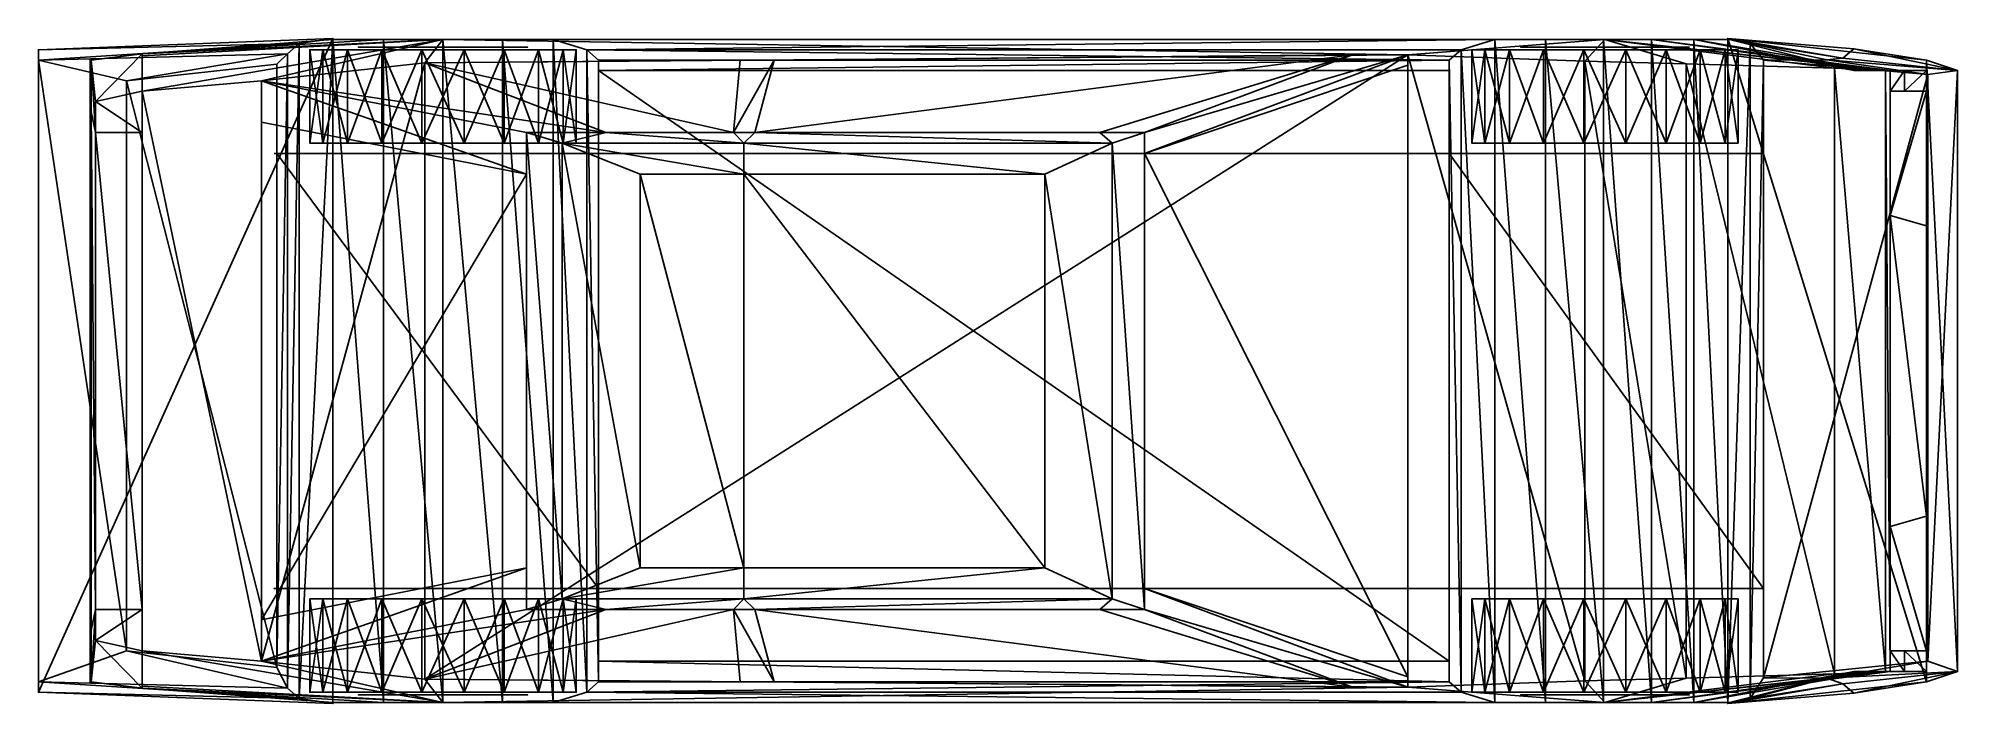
# Model space of a CAD drawing. Extents: x -902 to -717, y 688 to 752.
import ezdxf

# ---------------------------------------------------------------- set-up
doc = ezdxf.new("R2010")
doc.units = 0
for name, color, linetype in [('SP-BLACK', 18, 'CONTINUOUS'), ('SP-BODY', 13, 'CONTINUOUS'), ('SP-GLASS', 18, 'CONTINUOUS'), ('SP-HUBS', 15, 'CONTINUOUS'), ('SP-LITES', 15, 'CONTINUOUS'), ('SP-RED', 16, 'CONTINUOUS'), ('SP-ROOF', 13, 'CONTINUOUS'), ('SP-TIRE', 18, 'CONTINUOUS'), ('SP-YELLO', 10, 'CONTINUOUS')]:
    doc.layers.add(name, color=color, linetype=linetype)

msp = doc.modelspace()

# ---------------------------------------------------------------- meshes
at = {"layer": 'SP-BLACK'}
mesh = msp.add_polyface(dxfattribs=at)
corners = [(-735.720032, 749.999695, 10.201083), (-736.999878, 751.599731, 17.999878), (-736.999878, 688.39978, 17.999718), (-735.720032, 690.39978, 10.201079), (-739.161499, 752.099854, 22.008003), (-739.161499, 687.899902, 22.007944), (-873.606995, 752.099854, 23.606575), (-876.857971, 751.599731, 18.740238), (-876.857971, 688.399719, 18.740068), (-873.606995, 687.899841, 23.606522), (-878, 750.599731, 12.999915), (-878, 689.399719, 12.999921), (-879, 749.59967, 6.999937), (-879, 691.399597, 6.999897), (-873.606995, 751.999878, 23.606628), (-868.73999, 751.999878, 26.858217), (-868.73999, 687.999878, 26.858047), (-873.606995, 687.999878, 23.606468), (-863, 751.999878, 27.999998), (-863, 687.999878, 27.999838), (-857.26001, 751.999878, 26.858217), (-857.26001, 687.999878, 26.858047), (-852.393372, 751.999878, 23.606628), (-852.393372, 687.999878, 23.606468), (-849.141785, 750.999756, 18.740238), (-849.141785, 688.999756, 18.740068), (-848, 749.999756, 12.999915), (-848, 689.999756, 12.999921), (-847.999878, 748.999695, 6.999937), (-847.999878, 691.999634, 6.999897), (-765.999817, 748.999695, 6.999937), (-765.999817, 691.999634, 6.999897), (-765.999878, 749.999756, 12.999915), (-765.999878, 689.999756, 12.999921), (-764.856812, 750.999756, 18.729797), (-764.856812, 688.999756, 18.729637), (-761.602417, 751.999878, 23.582218), (-761.602417, 687.999878, 23.582048), (-756.734985, 751.999878, 26.814209), (-756.734985, 687.999878, 26.814049), (-751.119385, 751.999878, 27.930967), (-751.119385, 687.999878, 27.930807), (-746.50293, 751.999878, 27.215698), (-746.50293, 687.999878, 27.215538), (-742.43042, 751.999878, 25.178219), (-742.43042, 687.999878, 25.178059), (-739.155396, 751.999878, 21.999998), (-739.155396, 687.999878, 21.999941), (-769.999634, 750.499695, 34.993568), (-864.742981, 749.749634, 36.900146), (-864.742981, 690.249634, 36.900154), (-769.999573, 689.499756, 34.993576), (-880.5, 747.999634, 39.000126), (-880.5, 691.999634, 39.000134), (-723.489929, 734.999878, 27.215698), (-720, 733.999756, 22.000057), (-720, 705.999756, 22.00005), (-723.489929, 704.999878, 27.215538), (-719.859985, 748.599731, 11.900694), (-719.859985, 691.999756, 11.9007), (-879, 698.999695, 6.999865), (-765.999817, 698.999634, 6.999752), (-735.719971, 698.999512, 10.192748), (-735.999817, 698.999878, 27.999838), (-879.27301, 698.999878, 27.999838), (-879, 740.999695, 6.999699), (-765.999817, 740.999634, 6.999586), (-735.719971, 740.999512, 10.192744), (-735.999817, 740.999878, 27.999998), (-879.27301, 740.999756, 27.999998), (-847.999878, 740.999634, 6.999668), (-847.999878, 698.999634, 6.999834)]
mesh.append_faces([[corners[k] for k in face] for face in [(60, 63, 64)]], dxfattribs={"vtx0": -1})
mesh.append_faces([[corners[k] for k in face] for face in [(60, 62, 63)]], dxfattribs={"vtx0": -1, "vtx2": -1})
mesh.append_faces([[corners[k] for k in face] for face in [(69, 68, 65)]], dxfattribs={"vtx1": -1})
mesh.append_faces([[corners[k] for k in face] for face in [(68, 67, 65)]], dxfattribs={"vtx1": -1, "vtx2": -1})
mesh.append_faces([[corners[k] for k in face] for face in [(2, 1, 0), (0, 3, 2), (5, 4, 1), (1, 2, 5), (8, 7, 6), (6, 9, 8), (11, 10, 7), (7, 8, 11), (13, 12, 10), (10, 11, 13), (14, 15, 16), (16, 17, 14), (15, 18, 19), (19, 16, 15), (18, 20, 21), (21, 19, 18), (20, 22, 23), (23, 21, 20), (22, 24, 25), (25, 23, 22), (24, 26, 27), (27, 25, 24), (26, 28, 29), (29, 27, 26), (28, 30, 31), (31, 29, 28), (30, 32, 33), (33, 31, 30), (32, 34, 35), (35, 33, 32), (34, 36, 37), (37, 35, 34), (36, 38, 39), (39, 37, 36), (38, 40, 41), (41, 39, 38), (40, 42, 43), (43, 41, 40), (42, 44, 45), (45, 43, 42), (44, 46, 47), (47, 45, 44), (48, 49, 50), (50, 51, 48), (49, 52, 53), (53, 50, 49), (56, 55, 54), (54, 57, 56), (3, 0, 58), (58, 59, 3), (60, 61, 62), (67, 66, 65), (65, 70, 71), (71, 60, 65), (66, 67, 62), (62, 61, 66)]], dxfattribs={"vtx2": -1})
at = {"layer": 'SP-BODY'}
mesh = msp.add_polyface(dxfattribs=at)
corners = [(-892, 746.999634, 38.616398), (-880.5, 747.999634, 39.000126), (-880.5, 691.999634, 39.000134), (-892, 692.999634, 38.616405), (-769.999695, 750.499695, 34.999996), (-752.920227, 749.911682, 33.925896), (-752.920227, 690.088074, 33.925903), (-769.999573, 689.499756, 35.000004), (-743.172668, 749.640015, 32.918472), (-743.172668, 690.359741, 32.918571), (-728.86377, 749.230957, 30.468464), (-728.86377, 690.76886, 30.468622), (-723.95752, 748.999939, 27.914145), (-723.95752, 690.999939, 27.914303), (-723.489929, 748.999939, 27.215534), (-723.489929, 690.999939, 27.215702), (-897.014038, 749.999878, 23.606464), (-896.897949, 749.999878, 26.858053), (-896.897949, 689.999878, 26.858212), (-897.014038, 689.999878, 23.606632), (-896.897949, 744.999878, 26.858053), (-896.483032, 742.999878, 38.466797), (-896.483032, 696.999878, 38.466805), (-896.897949, 694.999878, 26.858212), (-892, 742.999878, 38.616398), (-892, 696.999878, 38.616405), (-873.606995, 752.099854, 23.606575), (-902, 750.999878, 23.606676), (-902, 688.999878, 23.606691), (-873.606995, 687.899841, 23.606522), (-902, 749.999756, 17.874998), (-902, 689.999756, 17.875002), (-893.5, 747.999695, 8.999917), (-893.5, 692.999634, 8.999918), (-879, 749.59967, 6.999885), (-879, 691.399597, 6.999838), (-739.161621, 752.099854, 21.999998), (-720.000122, 749.999878, 21.999834), (-720.000122, 689.999878, 22.000002), (-739.161621, 687.899902, 21.999838), (-716.999878, 748.999756, 21.10553), (-716.999878, 690.999756, 21.105698), (-719.859985, 748.599731, 11.900694), (-719.859985, 691.999756, 11.9007), (-892, 692.999634, 38.616405), (-880.5, 691.999634, 39.000134), (-863, 687.999878, 27.999838), (-892, 689.587402, 28.017717), (-896.897949, 689.999878, 26.858212), (-892, 689.399902, 26.858212), (-892, 689.399902, 23.499838), (-897.014038, 689.999878, 23.606632), (-868.73999, 687.999878, 26.858047), (-873.606995, 687.999878, 23.606468), (-864.742981, 690.249634, 36.900154), (-769.999573, 689.499756, 35.000004), (-751, 687.999878, 27.930687), (-751.119385, 687.999878, 27.930807), (-756.734985, 687.999878, 26.814049), (-857.26001, 687.999878, 26.858047), (-852.393616, 687.999878, 23.606468), (-761.602417, 687.999878, 23.582048), (-764.856812, 688.999756, 18.729637), (-849.141785, 688.999756, 18.740068), (-765.999878, 689.999756, 12.999921), (-848, 689.999756, 12.999921), (-847.999878, 691.999634, 6.999838), (-765.999817, 691.999634, 6.999838), (-752.920227, 690.088074, 33.925903), (-743.172668, 690.359741, 32.918571), (-728.863647, 690.76886, 30.468622), (-723.95752, 690.999939, 27.914303), (-723.48999, 690.999939, 27.215572), (-746.502808, 687.999878, 27.215538), (-724.861084, 690.999878, 25.178059), (-742.43042, 687.999878, 25.178059), (-727, 690.999878, 22.000002), (-739, 687.999878, 22.000002), (-902, 688.999878, 23.606691), (-873.606995, 687.899841, 23.606522), (-876.857971, 688.399719, 18.740068), (-902, 689.999756, 17.875002), (-878, 689.399719, 12.999921), (-893.5, 692.999634, 8.999918), (-879, 691.399597, 6.999838), (-892, 746.999634, 38.616398), (-880.5, 747.999634, 39.000126), (-863, 751.999878, 27.999998), (-892, 750.412415, 28.017878), (-896.897949, 749.999878, 26.858044), (-892, 750.599915, 26.858044), (-892, 750.599915, 23.499998), (-897.014038, 749.999878, 23.606464), (-868.73999, 751.999878, 26.858208), (-873.606995, 751.999878, 23.606628), (-864.742981, 749.749634, 36.900146), (-769.999695, 750.499695, 34.999996), (-751, 751.999878, 27.930847), (-751.119385, 751.999878, 27.930967), (-756.734985, 751.999878, 26.814209), (-857.26001, 751.999878, 26.858208), (-852.393616, 751.999878, 23.606628), (-761.602417, 751.999878, 23.582209), (-764.856812, 750.999756, 18.729797), (-849.141785, 750.999756, 18.740229), (-765.999878, 749.999756, 12.999915), (-848, 749.999756, 12.999915), (-847.999878, 748.999695, 6.999998), (-765.999817, 748.999695, 6.999998), (-752.920227, 749.911682, 33.925896), (-743.172668, 749.640015, 32.918472), (-728.863647, 749.230957, 30.468454), (-723.95752, 748.999939, 27.914135), (-723.48999, 748.999939, 27.215405), (-746.502808, 751.999878, 27.215698), (-724.861084, 748.999878, 25.178219), (-742.43042, 751.999878, 25.178219), (-727, 748.999878, 21.999834), (-739, 751.999878, 21.999834), (-902, 750.999878, 23.606676), (-873.606995, 752.099854, 23.606575), (-876.857971, 751.599731, 18.740229), (-902, 749.999756, 17.874998), (-878, 750.599731, 12.999915), (-893.5, 747.999695, 8.999913), (-879, 749.59967, 6.999885), (-739.161499, 687.899902, 22.007944), (-726.999878, 688.89624, 22.007889), (-728.076782, 689.802368, 19.297806), (-736.999878, 688.39978, 18.007889), (-729.607971, 690.346924, 10.877375), (-735.719971, 690.399719, 10.209139), (-716.999878, 690.999756, 21.113749), (-719.859924, 691.999695, 11.90876), (-719.999878, 689.999756, 22.008053), (-739.161499, 752.099854, 21.991938), (-726.999878, 751.103394, 21.991938), (-728.076782, 750.197144, 19.281744), (-736.999878, 751.599731, 17.991938), (-729.607971, 750.036194, 10.861249), (-735.719971, 749.999634, 10.193024), (-716.999878, 748.999756, 21.097469), (-719.859924, 748.59967, 11.892633), (-719.999878, 749.999756, 21.991774)]
mesh.append_faces([[corners[k] for k in face] for face in [(54, 45, 46), (56, 68, 55), (69, 68, 56), (56, 70, 69), (71, 70, 56), (84, 82, 83), (87, 86, 95), (96, 109, 97), (97, 109, 110), (110, 111, 97), (97, 111, 112), (124, 123, 125)]])
mesh.append_faces([[corners[k] for k in face] for face in [(2, 1, 0), (0, 3, 2), (6, 5, 4), (4, 7, 6), (9, 8, 5), (5, 6, 9), (11, 10, 8), (8, 9, 11), (13, 12, 10), (10, 11, 13), (15, 14, 12), (12, 13, 15), (18, 17, 16), (16, 19, 18), (22, 21, 20), (20, 23, 22), (25, 24, 21), (21, 22, 25), (26, 27, 28), (28, 29, 26), (27, 30, 31), (31, 28, 27), (30, 32, 33), (33, 31, 30), (32, 34, 35), (35, 33, 32), (38, 37, 36), (36, 39, 38), (41, 40, 37), (37, 38, 41), (43, 42, 40), (40, 41, 43), (46, 45, 44), (44, 47, 46), (50, 49, 48), (48, 51, 50), (52, 49, 50), (50, 53, 52), (46, 47, 49), (49, 52, 46), (55, 54, 46), (46, 56, 55), (59, 58, 57), (57, 46, 59), (58, 59, 60), (60, 61, 58), (63, 62, 61), (61, 60, 63), (64, 62, 63), (63, 65, 64), (64, 65, 66), (66, 67, 64), (72, 71, 56), (56, 73, 72), (74, 72, 73), (73, 75, 74), (76, 74, 75), (75, 77, 76), (80, 79, 78), (78, 81, 80), (82, 80, 81), (81, 83, 82), (85, 86, 87), (87, 88, 85), (89, 90, 91), (91, 92, 89), (91, 90, 93), (93, 94, 91), (90, 88, 87), (87, 93, 90), (87, 95, 96), (96, 97, 87), (98, 99, 100), (100, 87, 98), (101, 100, 99), (99, 102, 101), (102, 103, 104), (104, 101, 102), (104, 103, 105), (105, 106, 104), (107, 106, 105), (105, 108, 107), (97, 112, 113), (113, 114, 97), (114, 113, 115), (115, 116, 114), (116, 115, 117), (117, 118, 116), (119, 120, 121), (121, 122, 119), (122, 121, 123), (123, 124, 122), (128, 127, 126), (126, 129, 128), (130, 128, 129), (129, 131, 130), (132, 128, 130), (130, 133, 132), (127, 128, 132), (132, 134, 127), (135, 136, 137), (137, 138, 135), (138, 137, 139), (139, 140, 138), (139, 137, 141), (141, 142, 139), (141, 137, 136), (136, 143, 141)]], dxfattribs={"vtx2": -1})
at = {"layer": 'SP-GLASS'}
mesh = msp.add_polyface(dxfattribs=at)
corners = [(-769.999878, 690.499817, 34.999882), (-769.999878, 749.499695, 34.999996), (-795.362671, 740.999817, 50.90839), (-795.362671, 698.999817, 50.908268), (-880.5, 695.999878, 39.000183), (-880.5, 743.999817, 38.999992), (-854.933289, 738.999817, 52), (-854.933289, 700.999817, 51.999878), (-864.744019, 690.249573, 36.900215), (-847.292725, 696.999878, 51.860054), (-834.985718, 696.999878, 51.634342), (-834.338379, 689.999695, 36.290344), (-775.33551, 689.499817, 35.106873), (-799.677612, 696.999817, 50.986572), (-832.94873, 696.999878, 51.597176), (-831.090088, 689.999695, 36.225224), (-834.985718, 742.999878, 51.634155), (-847.292725, 742.999878, 51.859863), (-864.744019, 749.749573, 36.900024), (-834.338379, 749.999695, 36.290337), (-832.94873, 742.999878, 51.596985), (-799.677612, 742.999817, 50.986443), (-775.335571, 750.499695, 35.106987), (-831.090088, 749.999695, 36.225216)]
mesh.append_faces([[corners[k] for k in face] for face in [(2, 1, 0), (0, 3, 2), (6, 5, 4), (4, 7, 6), (8, 9, 10), (10, 11, 8), (12, 13, 14), (14, 15, 12), (16, 17, 18), (18, 19, 16), (20, 21, 22), (22, 23, 20)]], dxfattribs={"vtx2": -1})
at = {"layer": 'SP-HUBS'}
mesh = msp.add_polyface(dxfattribs=at)
corners = [(-864.292603, 751.249878, 4.680382), (-866.752563, 751.249878, 5.479535), (-868.844788, 751.249878, 6.999535), (-870.364563, 751.249878, 9.091664), (-871.163208, 751.249878, 11.551073), (-871.163208, 751.249878, 14.13704), (-870.364563, 751.249878, 16.596498), (-868.844788, 751.249878, 18.688654), (-866.752563, 751.249878, 20.208649), (-864.292603, 751.249878, 21.007753), (-861.707581, 751.249878, 21.007753), (-859.247498, 751.249878, 20.20867), (-857.155396, 751.249878, 18.688612), (-855.635437, 751.249878, 16.596476), (-854.836426, 751.249878, 14.137072), (-854.836426, 751.249878, 11.551094), (-855.635437, 751.249878, 9.091653), (-857.155396, 751.249878, 6.999482), (-859.247498, 751.249878, 5.479492), (-861.707581, 751.249878, 4.680386), (-752.287292, 751.249878, 4.717394), (-754.735535, 751.249878, 5.512928), (-756.818176, 751.249878, 7.026039), (-758.331299, 751.249878, 9.108694), (-759.126831, 751.249878, 11.55696), (-759.126831, 751.249878, 14.131213), (-758.331299, 751.249878, 16.579529), (-756.818176, 751.249878, 18.662209), (-754.735474, 751.249878, 20.17532), (-752.287292, 751.249878, 20.9708), (-749.713013, 751.249878, 20.970812), (-747.264648, 751.249878, 20.175341), (-745.181946, 751.249878, 18.662167), (-743.668762, 751.249878, 16.579508), (-742.873352, 751.249878, 14.131245), (-742.873352, 751.249878, 11.556991), (-743.668762, 751.249878, 9.108683), (-745.181946, 751.249878, 7.02599), (-747.264648, 751.249878, 5.512882), (-749.71283, 751.249878, 4.717397), (-864.292603, 688.749878, 4.680382), (-866.752563, 688.749878, 5.479534), (-868.844788, 688.749878, 6.999532), (-870.364563, 688.749878, 9.091661), (-871.163208, 688.749878, 11.551068), (-871.163208, 688.749878, 14.137036), (-870.364563, 688.749878, 16.596489), (-868.844788, 688.749878, 18.68865), (-866.752563, 688.749878, 20.208643), (-864.292603, 688.749878, 21.007748), (-861.707581, 688.749878, 21.007748), (-859.247498, 688.749878, 20.208666), (-857.155396, 688.749878, 18.688608), (-855.635437, 688.749878, 16.59647), (-854.836426, 688.749878, 14.137068), (-854.836426, 688.749878, 11.551099), (-855.635437, 688.749878, 9.09165), (-857.155396, 688.749878, 6.99948), (-859.247498, 688.749878, 5.479489), (-861.707581, 688.749878, 4.680383), (-752.287292, 688.749878, 4.717392), (-754.735535, 688.749878, 5.512926), (-756.818176, 688.749878, 7.026037), (-758.331299, 688.749878, 9.108689), (-759.126831, 688.749878, 11.556955), (-759.126831, 688.749878, 14.131209), (-758.331299, 688.749878, 16.579533), (-756.818176, 688.749878, 18.662212), (-754.735474, 688.749878, 20.17531), (-752.287292, 688.749878, 20.970804), (-749.713013, 688.749878, 20.970804), (-747.264648, 688.749878, 20.175331), (-745.181946, 688.749878, 18.662172), (-743.668762, 688.749878, 16.579502), (-742.873352, 688.749878, 14.13124), (-742.873352, 688.749878, 11.556988), (-743.668762, 688.749878, 9.108678), (-745.181946, 688.749878, 7.025987), (-747.264648, 688.749878, 5.51288), (-749.71283, 688.749878, 4.717394)]
mesh.append_faces([[corners[k] for k in face] for face in [(0, 18, 19), (20, 38, 39)]], dxfattribs={"vtx0": -1})
mesh.append_faces([[corners[k] for k in face] for face in [(0, 2, 3), (0, 3, 4), (0, 4, 5), (0, 5, 6), (0, 6, 7), (0, 7, 8), (0, 8, 9), (0, 9, 10), (0, 10, 11), (0, 11, 12), (0, 12, 13), (0, 13, 14), (0, 14, 15), (0, 15, 16), (0, 16, 17), (0, 17, 18), (20, 22, 23), (20, 23, 24), (20, 24, 25), (20, 25, 26), (20, 26, 27), (20, 27, 28), (20, 28, 29), (20, 29, 30), (20, 30, 31), (20, 31, 32), (20, 32, 33), (20, 33, 34), (20, 34, 35), (20, 35, 36), (20, 36, 37), (20, 37, 38)]], dxfattribs={"vtx0": -1, "vtx2": -1})
mesh.append_faces([[corners[k] for k in face] for face in [(59, 58, 40), (79, 78, 60)]], dxfattribs={"vtx1": -1})
mesh.append_faces([[corners[k] for k in face] for face in [(43, 42, 40), (44, 43, 40), (45, 44, 40), (46, 45, 40), (47, 46, 40), (48, 47, 40), (49, 48, 40), (50, 49, 40), (51, 50, 40), (52, 51, 40), (53, 52, 40), (54, 53, 40), (55, 54, 40), (56, 55, 40), (57, 56, 40), (58, 57, 40), (63, 62, 60), (64, 63, 60), (65, 64, 60), (66, 65, 60), (67, 66, 60), (68, 67, 60), (69, 68, 60), (70, 69, 60), (71, 70, 60), (72, 71, 60), (73, 72, 60), (74, 73, 60), (75, 74, 60), (76, 75, 60), (77, 76, 60), (78, 77, 60)]], dxfattribs={"vtx1": -1, "vtx2": -1})
mesh.append_faces([[corners[k] for k in face] for face in [(0, 1, 2), (20, 21, 22), (42, 41, 40), (62, 61, 60)]], dxfattribs={"vtx2": -1})
at = {"layer": 'SP-LITES'}
mesh = msp.add_polyface(dxfattribs=at)
corners = [(-723.490112, 704.999878, 27.215582), (-720, 705.999756, 22.000002), (-720, 692.999878, 21.999838), (-723.48999, 692.999878, 27.215408), (-723.489929, 734.999878, 27.215578), (-719.999817, 733.999756, 21.999834), (-720, 746.999878, 21.999998), (-723.48999, 746.999878, 27.215569)]
mesh.append_faces([[corners[k] for k in face] for face in [(2, 1, 0), (0, 3, 2), (4, 5, 6), (6, 7, 4)]], dxfattribs={"vtx2": -1})
at = {"layer": 'SP-RED'}
mesh = msp.add_polyface(dxfattribs=at)
corners = [(-892, 696.999878, 38.616405), (-896.483032, 696.999878, 38.466805), (-896.483032, 693.999634, 38.466682), (-892, 692.999634, 38.616283), (-896.897949, 694.999878, 26.858139), (-896.897949, 689.999878, 26.858303), (-892, 689.399902, 26.858139), (-892, 742.999878, 38.616276), (-896.483032, 742.999878, 38.466675), (-896.483032, 745.999634, 38.466797), (-892, 746.999634, 38.616398), (-896.897949, 744.999878, 26.858299), (-896.897949, 749.999878, 26.858299), (-892, 750.599915, 26.858299)]
mesh.append_faces([[corners[k] for k in face] for face in [(0, 1, 2), (2, 3, 0), (1, 4, 5), (5, 2, 1), (6, 3, 2), (2, 5, 6), (9, 8, 7), (7, 10, 9), (12, 11, 8), (8, 9, 12), (9, 10, 13), (13, 12, 9)]], dxfattribs={"vtx2": -1})
at = {"layer": 'SP-ROOF'}
mesh = msp.add_polyface(dxfattribs=at)
corners = [(-795.362671, 742.999878, 50.908325), (-769.999695, 750.499695, 34.999996), (-775.335571, 750.499695, 35.106987), (-799.678528, 742.999878, 50.986443), (-795.362671, 740.999817, 50.90839), (-769.999695, 749.499695, 34.999996), (-831.090088, 749.999695, 36.225216), (-832.951721, 742.999878, 51.597046), (-834.985718, 742.999878, 51.634212), (-834.338379, 749.999695, 36.290337), (-880.5, 747.999573, 38.999992), (-854.933289, 742.999878, 51.999874), (-847.293823, 742.999878, 51.859924), (-864.742981, 749.749573, 36.900024), (-880.5, 743.999817, 38.999992), (-854.933289, 738.999817, 51.999939), (-854.933289, 700.999817, 52.000061), (-880.5, 695.999878, 39.000183), (-880.5, 691.999573, 39.000183), (-854.933289, 697, 52.000065), (-847.293823, 697, 51.860054), (-864.742981, 690.249573, 36.900215), (-834.985718, 697, 51.634342), (-832.951721, 697, 51.597176), (-831.090088, 689.999695, 36.225101), (-834.338379, 689.999695, 36.290222), (-775.33551, 689.499817, 35.106873), (-769.999573, 689.499817, 34.999882), (-795.362671, 697, 50.908455), (-799.678528, 697, 50.986572), (-769.999573, 690.499817, 34.999882), (-795.362671, 698.999817, 50.908268), (-851.499878, 698, 53.000004), (-834, 698, 52.500004), (-798.5, 698, 52.000004), (-805, 701, 52.999878), (-834, 701, 53.499878), (-844, 701, 53.999878), (-851.5, 741.999878, 52.999874), (-844, 738.999878, 54), (-834, 738.999878, 53.5), (-805, 738.999878, 53), (-798.5, 741.999878, 51.999874), (-834, 741.999878, 52.499874)]
mesh.append_faces([[corners[k] for k in face] for face in [(20, 32, 19), (23, 33, 22), (28, 34, 29), (11, 38, 12), (8, 43, 7), (3, 42, 0)]])
mesh.append_faces([[corners[k] for k in face] for face in [(0, 1, 2), (2, 3, 0), (4, 5, 1), (1, 0, 4), (8, 7, 6), (6, 9, 8), (10, 11, 12), (12, 13, 10), (10, 14, 15), (15, 11, 10), (16, 17, 18), (18, 19, 16), (20, 19, 18), (18, 21, 20), (24, 23, 22), (22, 25, 24), (26, 27, 28), (28, 29, 26), (27, 30, 31), (31, 28, 27), (33, 32, 20), (20, 22, 33), (34, 33, 23), (23, 29, 34), (33, 34, 35), (35, 36, 33), (32, 33, 36), (36, 37, 32), (32, 38, 11), (11, 19, 32), (37, 39, 38), (38, 32, 37), (36, 40, 39), (39, 37, 36), (35, 41, 40), (40, 36, 35), (34, 42, 41), (41, 35, 34), (28, 0, 42), (42, 34, 28), (12, 38, 43), (43, 8, 12), (7, 43, 42), (42, 3, 7), (41, 42, 43), (43, 40, 41), (40, 43, 38), (38, 39, 40)]], dxfattribs={"vtx2": -1})
at = {"layer": 'SP-TIRE'}
mesh = msp.add_polyface(dxfattribs=at)
corners = [(-860.966003, 741.999756, 25.684078), (-865.033997, 741.999756, 25.684078), (-863, 741.999756, 12.844108), (-868.901978, 741.999756, 24.427208), (-872.192017, 741.999756, 22.036509), (-874.583008, 741.999756, 18.745989), (-875.840027, 741.999756, 14.877748), (-875.840027, 741.999756, 10.810438), (-874.583008, 741.999756, 6.942203), (-872.192017, 741.999756, 3.651683), (-868.901978, 741.999756, 1.260981), (-865.033997, 741.999756, 0.004113), (-860.966003, 741.999756, 0.004113), (-860.966003, 750.999756, 25.684078), (-865.033997, 750.999756, 25.684078), (-868.901978, 750.999756, 24.427208), (-872.192017, 750.999756, 22.036509), (-874.583008, 750.999756, 18.745989), (-875.840027, 750.999756, 14.877748), (-875.840027, 750.999756, 10.810437), (-874.583008, 750.999756, 6.942203), (-872.192017, 750.999756, 3.651683), (-868.901978, 750.999756, 1.26098), (-865.033997, 750.999756, 0.004113), (-863, 750.999756, 12.844097)]
mesh.append_faces([[corners[k] for k in face] for face in [(0, 1, 2), (1, 3, 2), (3, 4, 2), (4, 5, 2), (5, 6, 2), (6, 7, 2), (7, 8, 2), (8, 9, 2), (9, 10, 2), (10, 11, 2), (11, 12, 2)]])
mesh.append_faces([[corners[k] for k in face] for face in [(13, 14, 1), (14, 15, 3), (3, 1, 14), (15, 16, 4), (4, 3, 15), (16, 17, 5), (5, 4, 16), (17, 18, 6), (6, 5, 17), (18, 19, 7), (7, 6, 18), (19, 20, 8), (8, 7, 19), (20, 21, 9), (9, 8, 20), (21, 22, 10), (10, 9, 21), (22, 23, 11), (11, 10, 22), (12, 11, 23), (15, 14, 24), (16, 15, 24), (17, 16, 24), (18, 17, 24), (19, 18, 24), (20, 19, 24), (21, 20, 24), (22, 21, 24), (23, 22, 24)]], dxfattribs={"vtx2": -1})
mesh = msp.add_polyface(dxfattribs=at)
corners = [(-850.159973, 741.999756, 14.877748), (-851.41687, 741.999756, 18.745989), (-863, 741.999756, 12.844108), (-853.807617, 741.999756, 22.036509), (-857.098022, 741.999756, 24.427208), (-860.966003, 741.999756, 25.684078), (-860.966003, 741.999756, 0.004113), (-857.098022, 741.999756, 1.260981), (-853.807617, 741.999756, 3.651682), (-851.41687, 741.999756, 6.942202), (-850.159973, 741.999756, 10.810438), (-850.159973, 750.999756, 14.877748), (-851.41687, 750.999756, 18.745989), (-853.807617, 750.999756, 22.036509), (-857.098022, 750.999756, 24.427208), (-860.966003, 750.999756, 25.684078), (-865.033997, 741.999756, 25.684078), (-865.033997, 750.999756, 0.004113), (-860.966003, 750.999756, 0.004113), (-857.098022, 750.999756, 1.26098), (-853.807617, 750.999756, 3.651682), (-851.41687, 750.999756, 6.942202), (-850.159973, 750.999756, 10.810437), (-863, 750.999756, 12.844097), (-865.033997, 750.999756, 25.684078)]
mesh.append_faces([[corners[k] for k in face] for face in [(0, 1, 2), (1, 3, 2), (3, 4, 2), (4, 5, 2), (6, 7, 2), (7, 8, 2), (8, 9, 2), (9, 10, 2), (10, 0, 2)]])
mesh.append_faces([[corners[k] for k in face] for face in [(11, 12, 1), (1, 0, 11), (12, 13, 3), (3, 1, 12), (13, 14, 4), (4, 3, 13), (14, 15, 5), (5, 4, 14), (16, 5, 15), (17, 18, 6), (18, 19, 7), (7, 6, 18), (19, 20, 8), (8, 7, 19), (20, 21, 9), (9, 8, 20), (21, 22, 10), (10, 9, 21), (22, 11, 0), (0, 10, 22), (12, 11, 23), (13, 12, 23), (14, 13, 23), (15, 14, 23), (24, 15, 23), (18, 17, 23), (19, 18, 23), (20, 19, 23), (21, 20, 23), (22, 21, 23), (11, 22, 23)]], dxfattribs={"vtx2": -1})
mesh = msp.add_polyface(dxfattribs=at)
corners = [(-748.96637, 741.999756, 25.683979), (-753.03363, 741.999756, 25.683979), (-751, 741.999756, 12.844018), (-756.901917, 741.999756, 24.427118), (-760.192383, 741.999756, 22.036419), (-762.58313, 741.999756, 18.745897), (-763.840027, 741.999756, 14.877658), (-763.840027, 741.999756, 10.810349), (-762.58313, 741.999756, 6.942112), (-760.192383, 741.999756, 3.651592), (-756.901917, 741.999756, 1.26089), (-753.03363, 741.999756, 0.004023), (-748.96637, 741.999756, 0.004023), (-748.96637, 750.999756, 25.683979), (-753.03363, 750.999756, 25.683979), (-756.901917, 750.999756, 24.427118), (-760.192383, 750.999756, 22.036419), (-762.58313, 750.999756, 18.745897), (-763.840027, 750.999756, 14.877657), (-763.840027, 750.999756, 10.810348), (-762.58313, 750.999756, 6.942112), (-760.192383, 750.999756, 3.651593), (-756.901917, 750.999756, 1.26089), (-753.03363, 750.999756, 0.004024), (-751, 750.999756, 12.844007)]
mesh.append_faces([[corners[k] for k in face] for face in [(0, 1, 2), (1, 3, 2), (3, 4, 2), (4, 5, 2), (5, 6, 2), (6, 7, 2), (7, 8, 2), (8, 9, 2), (9, 10, 2), (10, 11, 2), (11, 12, 2)]])
mesh.append_faces([[corners[k] for k in face] for face in [(13, 14, 1), (14, 15, 3), (3, 1, 14), (15, 16, 4), (4, 3, 15), (16, 17, 5), (5, 4, 16), (17, 18, 6), (6, 5, 17), (18, 19, 7), (7, 6, 18), (19, 20, 8), (8, 7, 19), (20, 21, 9), (9, 8, 20), (21, 22, 10), (10, 9, 21), (22, 23, 11), (11, 10, 22), (12, 11, 23), (15, 14, 24), (16, 15, 24), (17, 16, 24), (18, 17, 24), (19, 18, 24), (20, 19, 24), (21, 20, 24), (22, 21, 24), (23, 22, 24)]], dxfattribs={"vtx2": -1})
mesh = msp.add_polyface(dxfattribs=at)
corners = [(-738.159973, 741.999756, 14.877658), (-739.41687, 741.999756, 18.745888), (-751, 741.999756, 12.844018), (-741.807617, 741.999756, 22.036407), (-745.098083, 741.999756, 24.427118), (-748.96637, 741.999756, 25.683979), (-748.96637, 741.999756, 0.004023), (-745.098083, 741.999756, 1.260889), (-741.807617, 741.999756, 3.651592), (-739.41687, 741.999756, 6.942111), (-738.159973, 741.999756, 10.810349), (-738.159973, 750.999756, 14.877657), (-739.41687, 750.999756, 18.745897), (-741.807617, 750.999756, 22.036419), (-745.098083, 750.999756, 24.427118), (-748.96637, 750.999756, 25.683979), (-753.03363, 741.999756, 25.683979), (-753.03363, 750.999756, 0.004024), (-748.96637, 750.999756, 0.004024), (-745.098083, 750.999756, 1.26089), (-741.807617, 750.999756, 3.651592), (-739.41687, 750.999756, 6.942112), (-738.159973, 750.999756, 10.810348), (-751, 750.999756, 12.844007), (-753.03363, 750.999756, 25.683979)]
mesh.append_faces([[corners[k] for k in face] for face in [(0, 1, 2), (1, 3, 2), (3, 4, 2), (4, 5, 2), (6, 7, 2), (7, 8, 2), (8, 9, 2), (9, 10, 2), (10, 0, 2)]])
mesh.append_faces([[corners[k] for k in face] for face in [(11, 12, 1), (1, 0, 11), (12, 13, 3), (3, 1, 12), (13, 14, 4), (4, 3, 13), (14, 15, 5), (5, 4, 14), (16, 5, 15), (17, 18, 6), (18, 19, 7), (7, 6, 18), (19, 20, 8), (8, 7, 19), (20, 21, 9), (9, 8, 20), (21, 22, 10), (10, 9, 21), (22, 11, 0), (0, 10, 22), (12, 11, 23), (13, 12, 23), (14, 13, 23), (15, 14, 23), (24, 15, 23), (18, 17, 23), (19, 18, 23), (20, 19, 23), (21, 20, 23), (22, 21, 23), (11, 22, 23)]], dxfattribs={"vtx2": -1})
mesh = msp.add_polyface(dxfattribs=at)
corners = [(-863, 697.999878, 12.844102), (-865.033997, 697.999878, 25.684072), (-860.966003, 697.999878, 25.684072), (-868.901978, 697.999878, 24.427202), (-872.192017, 697.999878, 22.036503), (-874.583008, 697.999878, 18.745981), (-875.840027, 697.999878, 14.877742), (-875.840027, 697.999878, 10.810431), (-874.583008, 697.999878, 6.942197), (-872.192017, 697.999878, 3.651677), (-868.901978, 697.999878, 1.260974), (-865.033997, 697.999878, 0.004107), (-860.966003, 697.999878, 0.004107), (-865.033997, 688.999878, 25.684061), (-860.966003, 688.999878, 25.684061), (-868.901978, 688.999878, 24.427202), (-872.192017, 688.999878, 22.036503), (-874.583008, 688.999878, 18.745981), (-875.840027, 688.999878, 14.877743), (-875.840027, 688.999878, 10.810432), (-874.583008, 688.999878, 6.942197), (-872.192017, 688.999878, 3.651677), (-868.901978, 688.999878, 1.260974), (-865.033997, 688.999878, 0.004107), (-863, 688.999878, 12.844093)]
mesh.append_faces([[corners[k] for k in face] for face in [(0, 1, 2), (0, 3, 1), (0, 4, 3), (0, 5, 4), (0, 6, 5), (0, 7, 6), (0, 8, 7), (0, 9, 8), (0, 10, 9), (0, 11, 10), (0, 12, 11)]])
mesh.append_faces([[corners[k] for k in face] for face in [(1, 13, 14), (3, 15, 13), (13, 1, 3), (4, 16, 15), (15, 3, 4), (5, 17, 16), (16, 4, 5), (6, 18, 17), (17, 5, 6), (7, 19, 18), (18, 6, 7), (8, 20, 19), (19, 7, 8), (9, 21, 20), (20, 8, 9), (10, 22, 21), (21, 9, 10), (11, 23, 22), (22, 10, 11), (23, 11, 12), (24, 13, 15), (24, 15, 16), (24, 16, 17), (24, 17, 18), (24, 18, 19), (24, 19, 20), (24, 20, 21), (24, 21, 22), (24, 22, 23)]], dxfattribs={"vtx2": -1})
mesh = msp.add_polyface(dxfattribs=at)
corners = [(-863, 697.999878, 12.844102), (-851.41687, 697.999878, 18.745981), (-850.159973, 697.999878, 14.877742), (-853.807617, 697.999878, 22.036503), (-857.098022, 697.999878, 24.427202), (-860.966003, 697.999878, 25.684072), (-857.098022, 697.999878, 1.260974), (-860.966003, 697.999878, 0.004107), (-853.807617, 697.999878, 3.651676), (-851.41687, 697.999878, 6.942196), (-850.159973, 697.999878, 10.810431), (-851.41687, 688.999878, 18.745981), (-850.159973, 688.999878, 14.877743), (-853.807617, 688.999878, 22.036503), (-857.098022, 688.999878, 24.427202), (-860.966003, 688.999878, 25.684061), (-865.033997, 697.999878, 25.684072), (-860.966003, 688.999878, 0.004107), (-865.033997, 688.999878, 0.004107), (-857.098022, 688.999878, 1.260974), (-853.807617, 688.999878, 3.651677), (-851.41687, 688.999878, 6.942197), (-850.159973, 688.999878, 10.810432), (-863, 688.999878, 12.844093), (-865.033997, 688.999878, 25.684061)]
mesh.append_faces([[corners[k] for k in face] for face in [(0, 1, 2), (0, 3, 1), (0, 4, 3), (0, 5, 4), (0, 6, 7), (0, 8, 6), (0, 9, 8), (0, 10, 9), (0, 2, 10)]])
mesh.append_faces([[corners[k] for k in face] for face in [(1, 11, 12), (12, 2, 1), (3, 13, 11), (11, 1, 3), (4, 14, 13), (13, 3, 4), (5, 15, 14), (14, 4, 5), (15, 5, 16), (7, 17, 18), (6, 19, 17), (17, 7, 6), (8, 20, 19), (19, 6, 8), (9, 21, 20), (20, 8, 9), (10, 22, 21), (21, 9, 10), (2, 12, 22), (22, 10, 2), (23, 12, 11), (23, 11, 13), (23, 13, 14), (23, 14, 15), (23, 15, 24), (23, 18, 17), (23, 17, 19), (23, 19, 20), (23, 20, 21), (23, 21, 22), (23, 22, 12)]], dxfattribs={"vtx2": -1})
mesh = msp.add_polyface(dxfattribs=at)
corners = [(-751, 697.999878, 12.844012), (-753.03363, 697.999878, 25.683971), (-748.96637, 697.999878, 25.683971), (-756.901917, 697.999878, 24.427113), (-760.192383, 697.999878, 22.036411), (-762.58313, 697.999878, 18.745892), (-763.840027, 697.999878, 14.877652), (-763.840027, 697.999878, 10.810342), (-762.58313, 697.999878, 6.942106), (-760.192383, 697.999878, 3.651587), (-756.901917, 697.999878, 1.260884), (-753.03363, 697.999878, 0.004017), (-748.96637, 697.999878, 0.004017), (-753.03363, 688.999878, 25.683971), (-748.96637, 688.999878, 25.683971), (-756.901917, 688.999878, 24.427113), (-760.192383, 688.999878, 22.036402), (-762.58313, 688.999878, 18.745882), (-763.840027, 688.999878, 14.877653), (-763.840027, 688.999878, 10.810343), (-762.58313, 688.999878, 6.942106), (-760.192383, 688.999878, 3.651586), (-756.901917, 688.999878, 1.260884), (-753.03363, 688.999878, 0.004018), (-751, 688.999878, 12.844003)]
mesh.append_faces([[corners[k] for k in face] for face in [(0, 1, 2), (0, 3, 1), (0, 4, 3), (0, 5, 4), (0, 6, 5), (0, 7, 6), (0, 8, 7), (0, 9, 8), (0, 10, 9), (0, 11, 10), (0, 12, 11)]])
mesh.append_faces([[corners[k] for k in face] for face in [(1, 13, 14), (3, 15, 13), (13, 1, 3), (4, 16, 15), (15, 3, 4), (5, 17, 16), (16, 4, 5), (6, 18, 17), (17, 5, 6), (7, 19, 18), (18, 6, 7), (8, 20, 19), (19, 7, 8), (9, 21, 20), (20, 8, 9), (10, 22, 21), (21, 9, 10), (11, 23, 22), (22, 10, 11), (23, 11, 12), (24, 13, 15), (24, 15, 16), (24, 16, 17), (24, 17, 18), (24, 18, 19), (24, 19, 20), (24, 20, 21), (24, 21, 22), (24, 22, 23)]], dxfattribs={"vtx2": -1})
mesh = msp.add_polyface(dxfattribs=at)
corners = [(-751, 697.999878, 12.844012), (-739.41687, 697.999878, 18.745882), (-738.159973, 697.999878, 14.877652), (-741.807617, 697.999878, 22.036402), (-745.098083, 697.999878, 24.427113), (-748.96637, 697.999878, 25.683971), (-745.098083, 697.999878, 1.260884), (-748.96637, 697.999878, 0.004017), (-741.807617, 697.999878, 3.651586), (-739.41687, 697.999878, 6.942106), (-738.159973, 697.999878, 10.810342), (-739.41687, 688.999878, 18.745882), (-738.159973, 688.999878, 14.877653), (-741.807617, 688.999878, 22.036402), (-745.098083, 688.999878, 24.427101), (-748.96637, 688.999878, 25.683971), (-753.03363, 697.999878, 25.683971), (-748.96637, 688.999878, 0.004017), (-753.03363, 688.999878, 0.004018), (-745.098083, 688.999878, 1.260884), (-741.807617, 688.999878, 3.651585), (-739.41687, 688.999878, 6.942106), (-738.159973, 688.999878, 10.810343), (-751, 688.999878, 12.844003), (-753.03363, 688.999878, 25.683971)]
mesh.append_faces([[corners[k] for k in face] for face in [(0, 1, 2), (0, 3, 1), (0, 4, 3), (0, 5, 4), (0, 6, 7), (0, 8, 6), (0, 9, 8), (0, 10, 9), (0, 2, 10)]])
mesh.append_faces([[corners[k] for k in face] for face in [(1, 11, 12), (12, 2, 1), (3, 13, 11), (11, 1, 3), (4, 14, 13), (13, 3, 4), (5, 15, 14), (14, 4, 5), (15, 5, 16), (7, 17, 18), (6, 19, 17), (17, 7, 6), (8, 20, 19), (19, 6, 8), (9, 21, 20), (20, 8, 9), (10, 22, 21), (21, 9, 10), (2, 12, 22), (22, 10, 2), (23, 12, 11), (23, 11, 13), (23, 13, 14), (23, 14, 15), (23, 15, 24), (23, 18, 17), (23, 17, 19), (23, 19, 20), (23, 20, 21), (23, 21, 22), (23, 22, 12)]], dxfattribs={"vtx2": -1})
at = {"layer": 'SP-YELLO'}
mesh = msp.add_polyface(dxfattribs=at)
corners = [(-723.48999, 692.999878, 27.215408), (-722.126709, 692.999878, 25.178059), (-722.126587, 690.999878, 25.178211), (-723.48999, 690.999939, 27.215408), (-720, 692.999878, 21.999838), (-720.000122, 690.999878, 21.999897), (-724.861084, 690.999878, 25.178211), (-727, 690.999878, 21.999838), (-723.48999, 746.999878, 27.215569), (-722.126709, 746.999878, 25.178219), (-722.126587, 748.999878, 25.178219), (-723.48999, 748.999939, 27.215569), (-720, 746.999878, 21.999998), (-720.000122, 748.999878, 22.000057), (-724.861084, 748.999878, 25.178219), (-727, 748.999878, 21.999998)]
mesh.append_faces([[corners[k] for k in face] for face in [(6, 2, 3), (11, 10, 14)]])
mesh.append_faces([[corners[k] for k in face] for face in [(2, 1, 0), (0, 3, 2), (5, 4, 1), (1, 2, 5), (5, 2, 6), (6, 7, 5), (8, 9, 10), (10, 11, 8), (9, 12, 13), (13, 10, 9), (14, 10, 13), (13, 15, 14)]], dxfattribs={"vtx2": -1})

doc.saveas('drawing.dxf')
